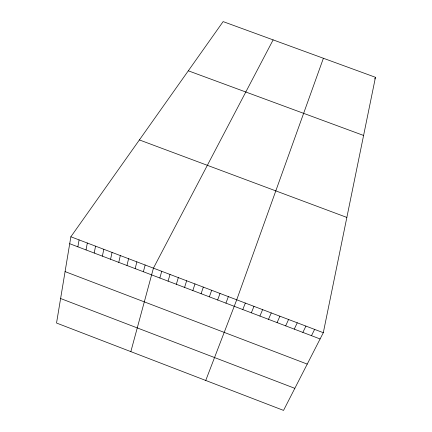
<?xml version="1.0" encoding="UTF-8"?>
<svg xmlns="http://www.w3.org/2000/svg" width="432" height="432" viewBox="0 0 432 432"><rect width="100%" height="100%" fill="white"/><g stroke="black" fill="none" stroke-linecap="round" stroke-linejoin="round"><path stroke-width="0.65" d="M70.864 236.774L56.533 323.033L283.538 410.4L323.309 332.699L375.467 77.301L223.123 21.6L70.864 236.774L323.309 332.699M77.868 246.818L79.088 239.895M86.033 249.923L87.318 243.027M94.203 253.033L95.558 246.154M102.384 256.144L103.804 249.291M110.57 259.259L112.055 252.423M118.762 262.375L120.317 255.566M126.965 265.496L128.585 258.709M135.173 268.618L136.858 261.851M143.386 271.744L145.141 265M130.842 351.632L153.43 268.148L273.127 39.884M159.84 278.003L161.725 271.301M168.075 281.135L170.03 274.455M176.321 284.267L178.34 277.614M184.572 287.41L186.656 280.773M192.829 290.547L194.983 283.937M201.096 293.695L203.315 287.107M209.369 296.838L211.658 290.272M323.395 58.261L236.72 299.797L205.745 380.457M217.647 299.992L220.007 293.447M225.931 303.14L228.361 296.622M242.779 309.55L245.344 303.075M251.338 312.806L253.978 306.353M259.907 316.067L262.618 309.636M268.483 319.329L271.264 312.925M374.744 78.97L375.467 77.301M277.069 322.591L279.92 316.213M285.66 325.863L288.581 319.502M294.262 329.13L297.248 322.801M302.864 332.408L305.932 326.095M311.483 335.686L314.615 329.4M188.309 70.799L363.593 135.459M139.39 139.93L346.853 217.42M69.709 243.718L320.107 338.963M65.075 271.604L307.238 364.1M60.604 298.517L294.829 388.336"/></g></svg>
